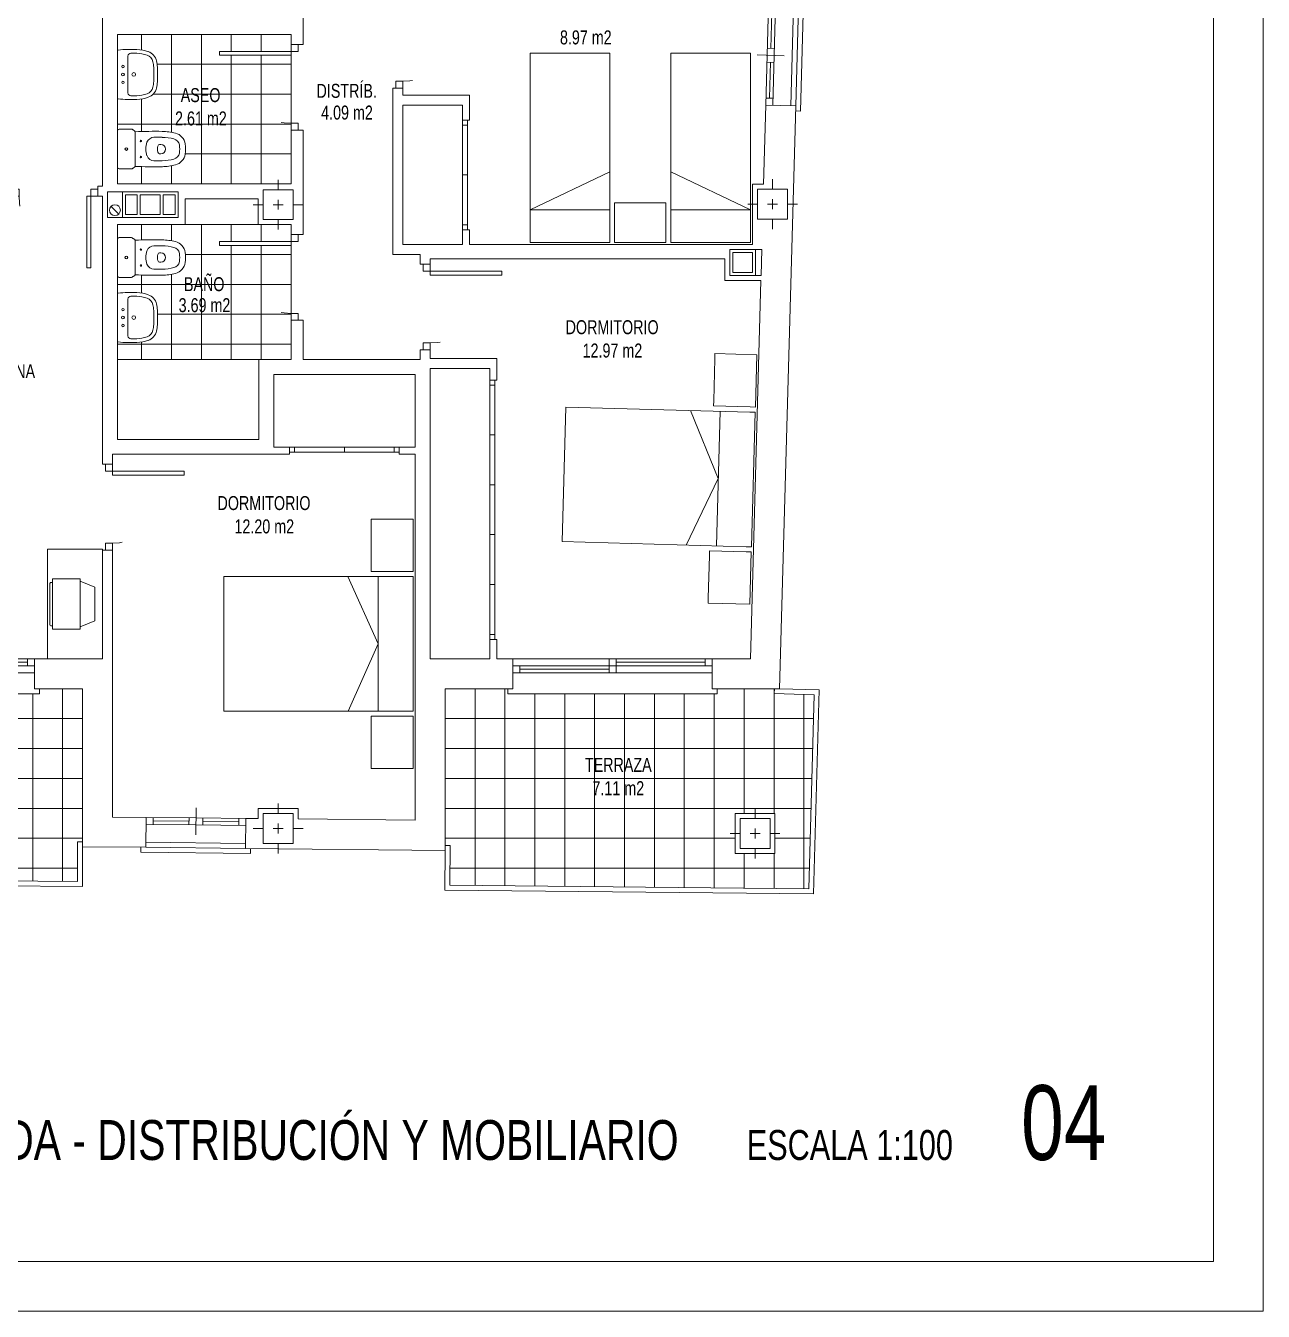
# Model space of a CAD drawing. Header units: millimetres. Extents: x 1426 to 1585, y -58 to 4.
# Drawn here: x 1519.03 to 1531.45, y -57.73 to -44.83 of the extents above; entities that cross this region are included whole.
import ezdxf
from ezdxf.enums import TextEntityAlignment as Align

# ---------------------------------------------------------------- set-up
doc = ezdxf.new("R2010")
doc.units = ezdxf.units.MM
doc.header["$LTSCALE"] = 0.35
doc.linetypes.add('DASHDOT', pattern=[1, 0.5, -0.25, 0, -0.25])
doc.linetypes.add('PUNTOS', pattern=[6.35, 0, -6.35])
for name, color, linetype, lineweight in [('BAJANTES', 9, 'Continuous', 0), ('BARRIDO_PUERTA', 251, 'PUNTOS', 0), ('CARATULA', 7, 'Continuous', 0), ('CARPINTERIA', 4, 'Continuous', 0), ('ESCALERAS', 7, 'Continuous', 0), ('FORMATO', 7, 'Continuous', 0), ('GRAFISMOS', 8, 'DASHDOT', 0), ('MUEBLES', 7, 'Continuous', 0), ('MUROS', 1, 'Continuous', 0), ('PILARES', 7, 'Continuous', 0), ('SANITARIOS', 7, 'Continuous', 0), ('SHUNT', 9, 'Continuous', 0), ('SOLERIA', 251, 'Continuous', 0), ('SUPERFICIES', 2, 'Continuous', 0), ('TEXTOS', 3, 'Continuous', 0)]:
    doc.layers.add(name, color=color, linetype=linetype, lineweight=lineweight)
doc.styles.add('SWIS721 Lt', font='swisscl.ttf')

# ---------------------------------------------------------------- blocks, each defined once
blk = doc.blocks.new('A$C1164197C')
at = {"layer": 'SHUNT'}
for p, q in [((0, 0.26), (0, 0)), ((0, 0.26), (0.26, 0.26)), ((0.26, 0), (0.26, 0.26)), ((0.03, 0.03), (0.03, 0.23)), ((0.03, 0.23), (0.23, 0.23)), ((0.23, 0.03), (0.23, 0.23)), ((0, 0), (0.26, 0)), ((0.03, 0.03), (0.23, 0.03))]:
    blk.add_line(p, q, dxfattribs=at)
blk = doc.blocks.new('PILAR 30x30')
at = {"layer": 'GRAFISMOS', "ltscale": 0.5}
for p, q in [((0, 0.25), (0, -0.25)), ((0.25, 0), (-0.25, 0))]:
    blk.add_line(p, q, dxfattribs=at)
at = {"layer": 'PILARES'}
blk.add_lwpolyline([(0.15, -0.15), (0.15, 0.15), (-0.15, 0.15), (-0.15, -0.15)], close=True, dxfattribs=at)
blk = doc.blocks.new('A$C70ED1BAF')
at = {"layer": 'MUEBLES'}
for p, q in [((0, 2.504), (0.42, 2.504)), ((0, 1.979), (0, 2.504)), ((0.42, 2.504), (0.42, 2.451)), ((0.42, 2.031), (0.42, 2.451)), ((0.053, 1.979), (0, 1.979)), ((0.42, 1.979), (0.053, 1.979)), ((0.42, 2.031), (0.42, 1.979)), ((0.053, 1.926), (0, 1.926)), ((0, 0.576), (0, 1.926)), ((0.053, 1.926), (1.9, 1.926)), ((0.352, 1.251), (0.651, 1.926)), ((0.352, 1.926), (0.352, 0.576)), ((1.9, 1.926), (1.9, 0.576)), ((0.656, 0.576), (0.352, 1.251)), ((0.053, 0.576), (0, 0.576)), ((0.053, 0.525), (0, 0.525)), ((0, 0), (0, 0.525)), ((1.9, 0.576), (0.053, 0.576)), ((0.053, 0.525), (0.42, 0.525)), ((0.42, 0.525), (0.42, 0.473)), ((0.42, 0.053), (0.42, 0.473)), ((0.42, 0), (0, 0)), ((0.42, 0.053), (0.42, 0))]:
    blk.add_line(p, q, dxfattribs=at)
blk = doc.blocks.new('M TV')
at = {"layer": 'MUEBLES'}
for p, q in [((-0.23, -0.172), (-0.168, -0.023)), ((0.168, -0.023), (-0.168, -0.023)), ((0.23, -0.172), (0.168, -0.023)), ((-0.252, -0.172), (-0.252, -0.45)), ((0.252, -0.172), (-0.252, -0.172)), ((0.252, -0.45), (0.252, -0.172)), ((0.252, -0.45), (-0.252, -0.45)), ((0.205, -0.474), (-0.209, -0.474)), ((0.215, -0.45), (0.215, -0.464))]:
    blk.add_line(p, q, dxfattribs=at)
blk.add_lwpolyline([(-0.219, -0.464), (-0.219, -0.45)], dxfattribs=at)
for centre, start, end in [((-0.209, -0.464), 180, 270), ((0.205, -0.464), 270, 0)]:
    blk.add_arc(centre, 0.0101, start, end, dxfattribs=at)
blk = doc.blocks.new('SHUNT 56x21')
at = {"layer": 'SHUNT'}
for p, q in [((0, 0.26), (0, 0)), ((0.56, 0.26), (0, 0.26)), ((0.56, 0.26), (0.56, 0)), ((0.15, 0.23), (0.03, 0.23)), ((0.03, 0.23), (0.03, 0.03)), ((0.15, 0.23), (0.15, 0.03)), ((0.18, 0.23), (0.18, 0.03)), ((0.18, 0.23), (0.38, 0.23)), ((0.38, 0.23), (0.38, 0.03)), ((0.53, 0.23), (0.41, 0.23)), ((0.41, 0.23), (0.41, 0.03)), ((0.53, 0.23), (0.53, 0.03)), ((0, 0), (0.56, 0)), ((0.15, 0.03), (0.03, 0.03)), ((0.18, 0.03), (0.38, 0.03)), ((0.53, 0.03), (0.41, 0.03))]:
    blk.add_line(p, q, dxfattribs=at)
blk = doc.blocks.new('S INODORO1')
at = {"layer": 'SANITARIOS'}
for p, q in [((0.188, 0), (-0.188, 0)), ((-0.2, -0.018), (-0.2, -0.141)), ((0.2, -0.018), (0.2, -0.141)), ((-0.192, -0.157), (-0.188, -0.162)), ((-0.164, -0.18), (0.164, -0.18)), ((0.192, -0.157), (0.188, -0.162)), ((-0.047, -0.437), (-0.047, -0.424)), ((0.047, -0.437), (0.047, -0.424))]:
    blk.add_line(p, q, dxfattribs=at)
blk.add_lwpolyline([(0.118, -0.367, 0.314585), (0.068, -0.297)], format="xyb", dxfattribs=at)
for centre, radius in [((0, -0.09), 0.0135), ((0, -0.09), 0.0135), ((-0.08, -0.236), 0.0075), ((0.08, -0.236), 0.0075)]:
    blk.add_circle(centre, radius, dxfattribs=at)
for centre, radius, start, end in [((0.18, -0.018), 0.02, 0, 65.6901), ((-0.18, -0.018), 0.02, 114.3099, 180), ((-0.181, -0.141), 0.019, 180, 235.0628), ((-0.164, -0.155), 0.025, 196.2152, 246.6224), ((5.322, -0.383), 5.5, 177.8638, 180.7095), ((-0.164, -0.155), 0.025, 246.6224, 270), ((0.164, -0.155), 0.025, 270, 293.3776), ((0.164, -0.155), 0.025, 293.3776, 343.7848), ((-5.322, -0.383), 5.5, 359.2905, 2.1362), ((0.181, -0.141), 0.019, 304.9372, 0), ((-0.043, -0.368), 0.075, 109.984, 179.8352), ((5.322, -0.383), 5.44, 179.8352, 180.7095), ((0, -0.485), 0.2, 70.016, 109.984), ((-5.322, -0.383), 5.44, 359.2905, 0.1648), ((0.373, -0.444), 0.55, 180.7095, 194.5395), ((0.373, -0.444), 0.49, 180.7095, 194.5395), ((-0.027, -0.424), 0.02, 99.7151, 180), ((0, -0.437), 0.047, 180, 270), ((0, -0.582), 0.18, 80.2849, 99.7151), ((0, -0.437), 0.047, 270, 0), ((0.027, -0.424), 0.02, 0, 80.2849), ((-0.373, -0.444), 0.49, 345.4605, 359.2905), ((-0.373, -0.444), 0.55, 345.4605, 359.2905), ((-0.03, -0.549), 0.134, 194.5395, 261.1838), ((-0.03, -0.549), 0.074, 194.5395, 261.1838), ((0, -0.355), 0.27, 261.1838, 278.8162), ((0.03, -0.549), 0.074, 278.8162, 345.4605), ((0.03, -0.549), 0.134, 278.8162, 345.4605), ((0, -0.355), 0.33, 261.1838, 278.8162)]:
    blk.add_arc(centre, radius, start, end, dxfattribs=at)
blk = doc.blocks.new('S LAVABO1')
at = {"layer": 'SANITARIOS'}
for p, q in [((0.296, 0), (-0.296, 0)), ((-0.207, -0.13), (0.207, -0.13))]:
    blk.add_line(p, q, dxfattribs=at)
for centre, radius in [((-0.1, -0.07), 0.015), ((0, -0.07), 0.0175), ((0.1, -0.07), 0.015), ((0, -0.205), 0.023)]:
    blk.add_circle(centre, radius, dxfattribs=at)
for centre, radius, start, end in [((-0.296, -0.01), 0.01, 90, 173.6262), ((0.296, -0.01), 0.01, 6.3738, 90), ((1.185, -0.175), 1.5, 173.6262, 182.693), ((-0.227, -0.171), 0.04, 95.5937, 179.6995), ((-0.207, -0.38), 0.25, 90, 95.5937), ((0.207, -0.38), 0.25, 84.4063, 90), ((0.227, -0.171), 0.04, 0.3005, 84.4063), ((-1.185, -0.175), 1.5, 357.307, 6.3738), ((0.186, -0.222), 0.5, 182.693, 199.3406), ((1.186, -0.221), 1.454, 178.0234, 180.898), ((0.186, -0.222), 0.454, 182.693, 199.3406), ((-0.186, -0.222), 0.454, 340.6594, 357.307), ((-1.186, -0.221), 1.454, 359.102, 1.9766), ((-0.186, -0.222), 0.5, 340.6594, 357.307), ((-0.135, -0.335), 0.16, 199.3406, 257.4429), ((-0.135, -0.335), 0.114, 199.3406, 257.4429), ((-0.061, -0.003), 0.454, 257.4429, 266.4982), ((0, 0.995), 1.454, 266.4982, 273.5018), ((0.061, -0.003), 0.454, 273.5018, 282.5571), ((0.135, -0.335), 0.114, 282.5571, 340.6594), ((0.135, -0.335), 0.16, 282.5571, 340.6594), ((-0.061, -0.003), 0.5, 257.4429, 266.4982), ((0, 0.995), 1.5, 266.4982, 273.5018), ((0.061, -0.003), 0.5, 273.5018, 282.5571)]:
    blk.add_arc(centre, radius, start, end, dxfattribs=at)
blk = doc.blocks.new('bajante')
at = {"layer": 'BAJANTES'}
blk.add_line((-0.039, -0.039), (0.039, 0.039), dxfattribs=at)
blk.add_circle((0, 0), 0.055, dxfattribs=at)
blk = doc.blocks.new('A$C7B596D43')
at = {"layer": 'MUEBLES'}
for p, q in [((0, 1.499), (0, 1.9)), ((0.516, 1.9), (0, 1.9)), ((0.516, 1.499), (0.516, 1.9)), ((0.564, 1.499), (0.564, 1.9)), ((1.364, 1.9), (0.564, 1.9)), ((1.364, 0), (1.364, 1.9)), ((1.364, 1.57), (0.564, 1.57)), ((0.564, 1.19), (1.364, 1.57)), ((0, 1.499), (0.516, 1.499)), ((0.564, 1.499), (0.564, 0)), ((0.564, 0), (1.364, 0))]:
    blk.add_line(p, q, dxfattribs=at)
blk = doc.blocks.new('C P072')
at = {"layer": 'BARRIDO_PUERTA'}
blk.add_arc((0.068, -0.001), 0.722, 0.0689, 86.658, dxfattribs=at)
at = {"layer": 'CARPINTERIA'}
for p, q in [((0.07, 0.72), (0.11, 0.72)), ((0.07, 0), (0.07, 0.72)), ((0.11, 0.72), (0.11, 0)), ((0, 0), (0.07, 0)), ((0.11, 0), (0.07, 0)), ((0.07, 0), (0.07, -0.07)), ((0.79, 0), (0.79, -0.07)), ((0.86, 0), (0.79, 0)), ((0.07, -0.07), (0, -0.07)), ((0.79, -0.07), (0.86, -0.07))]:
    blk.add_line(p, q, dxfattribs=at)
blk = doc.blocks.new('C VC200')
at = {"layer": 'CARPINTERIA'}
for p, q in [((2, 0), (0, 0)), ((0.07, 0), (0.07, -0.07)), ((0.965, 0), (0.965, -0.14)), ((1.035, 0), (1.035, -0.14)), ((2, -0.07), (0, -0.07)), ((0.965, -0.035), (0.07, -0.035)), ((1.93, -0.105), (1.035, -0.105)), ((1.93, -0.07), (1.93, -0.14)), ((2, -0.14), (0, -0.14)), ((-0.05, -0.35), (-0.05, -0.3)), ((2.05, -0.35), (-0.05, -0.35)), ((2.05, -0.3), (2.05, -0.35))]:
    blk.add_line(p, q, dxfattribs=at)
blk = doc.blocks.new('C VA100')
at = {"layer": 'CARPINTERIA'}
for p, q in [((0.5, 0), (0, 0)), ((0.07, 0), (0.07, -0.07)), ((0.43, 0), (0.43, -0.07)), ((0.5, -0.17), (0.5, 0.1)), ((1, 0), (0.5, 0)), ((0.57, 0), (0.57, -0.07)), ((0.93, 0), (0.93, -0.07)), ((0.5, -0.07), (0, -0.07)), ((0.43, -0.035), (0.07, -0.035)), ((1, -0.07), (0.5, -0.07)), ((0.93, -0.035), (0.57, -0.035)), ((-0.05, -0.35), (-0.05, -0.3)), ((1.05, -0.35), (-0.05, -0.35)), ((1.05, -0.3), (1.05, -0.35))]:
    blk.add_line(p, q, dxfattribs=at)
blk = doc.blocks.new('ARMARIO 5H')
at = {"layer": 'CARPINTERIA'}
for p, q in [((0, 0.05), (2.6, 0.05)), ((0, 0), (2.6, 0)), ((0.05, 0.05), (0.05, 0)), ((0.55, 0.05), (0.55, 0)), ((1.05, 0.05), (1.05, 0)), ((1.55, 0.05), (1.55, 0)), ((2.05, 0.05), (2.05, 0)), ((2.55, 0.05), (2.55, 0))]:
    blk.add_line(p, q, dxfattribs=at)
blk = doc.blocks.new('ARMARIO 2H')
at = {"layer": 'CARPINTERIA'}
for p, q in [((0, 0.05), (1.1, 0.05)), ((0, 0), (1.1, 0)), ((0.05, 0.05), (0.05, 0)), ((0.55, 0.05), (0.55, 0)), ((1.05, 0.05), (1.05, 0))]:
    blk.add_line(p, q, dxfattribs=at)

msp = doc.modelspace()

# ---------------------------------------------------------------- hatches: boundary and pattern name
at = {"layer": 'SOLERIA'}
h = msp.add_hatch(dxfattribs=at)
h.set_pattern_fill('ANSI37', color=256, scale=2.4, angle=45, style=0)
h.set_pattern_definition([(90, (1521.69414, -44.92162), (0.3, 6e-17), []), (7e-15, (1521.69414, -44.92162), (6e-17, -0.3), [])])
h.paths.add_polyline_path([(1519.951, -44.922), (1521.694, -44.922), (1521.694, -45.022), (1521.694, -45.092), (1520.974, -45.092), (1520.974, -45.132, 0.396883), (1521.694, -45.812), (1521.694, -45.882), (1521.694, -46.422), (1519.951, -46.422), (1519.951, -46.26, 0.294743), (1519.969, -46.272), (1520.092, -46.272, 0.244989), (1520.107, -46.263), (1520.113, -46.26, 0.223559), (1520.129, -46.246, 0.012417), (1520.402, -46.249, 0.060418), (1520.533, -46.231, 0.299274), (1520.632, -46.122, 0.077088), (1520.632, -46.021, 0.299274), (1520.533, -45.912, 0.060418), (1520.402, -45.894, 0.012417), (1520.129, -45.898, 0.223559), (1520.113, -45.884), (1520.107, -45.88, 0.244989), (1520.092, -45.872), (1519.969, -45.872, 0.294743), (1519.951, -45.883), (1519.951, -45.561, 0.381994), (1519.958, -45.569, 0.039582), (1520.148, -45.575, 0.072767), (1520.261, -45.553, 0.259094), (1520.344, -45.46, 0.039532), (1520.353, -45.397, 0.030568), (1520.353, -45.251, 0.039532), (1520.344, -45.188, 0.259094), (1520.261, -45.095, 0.072767), (1520.148, -45.073, 0.039582), (1519.958, -45.079, 0.381994), (1519.951, -45.087)])
h.paths.add_polyline_path([(1520.974, -45.132), (1521.694, -45.132), (1521.694, -45.812, -0.396883)], flags=17)
h = msp.add_hatch(dxfattribs=at)
h.set_pattern_fill('ANSI37', color=256, scale=2.4, angle=45, style=0)
h.set_pattern_definition([(90, (1521.69414, -46.82965), (0.3, 6e-17), []), (7e-15, (1521.69414, -46.82965), (6e-17, -0.3), [])])
h.paths.add_polyline_path([(1520.402, -46.982, 0.012417), (1520.129, -46.986, 0.223559), (1520.113, -46.972), (1520.107, -46.968, 0.244989), (1520.092, -46.96), (1519.969, -46.96, 0.294743), (1519.951, -46.971), (1519.951, -46.83), (1520.631, -46.83), (1521.364, -46.83), (1521.694, -46.83), (1521.694, -46.93), (1521.694, -47), (1520.974, -47), (1520.974, -47.04, 0.396883), (1521.694, -47.72), (1521.694, -47.79), (1521.694, -48.184), (1521.37, -48.184), (1519.951, -48.184), (1519.951, -47.999, 0.381994), (1519.958, -48.007, 0.039582), (1520.148, -48.013, 0.072767), (1520.261, -47.991, 0.259094), (1520.344, -47.898, 0.039532), (1520.353, -47.835, 0.030568), (1520.353, -47.689, 0.039532), (1520.344, -47.626, 0.259094), (1520.261, -47.533, 0.072767), (1520.148, -47.511, 0.039582), (1519.958, -47.517, 0.381994), (1519.951, -47.525), (1519.951, -47.348, 0.294743), (1519.969, -47.36), (1520.092, -47.36, 0.244989), (1520.107, -47.352), (1520.113, -47.348, 0.223559), (1520.129, -47.334, 0.012417), (1520.402, -47.337, 0.060418), (1520.533, -47.319, 0.299274), (1520.632, -47.21, 0.077088), (1520.632, -47.109, 0.299274), (1520.533, -47, 0.060418)])
h.paths.add_polyline_path([(1520.974, -47.04), (1521.694, -47.04), (1521.694, -47.72, -0.396883)])
h = msp.add_hatch(dxfattribs=at)
h.set_pattern_fill('ANSI37', color=256, scale=2.4, angle=45, style=0)
h.set_pattern_definition([(90, (1517.90124, -51.48548), (-0.3, 6e-17), []), (180, (1517.90124, -51.48548), (-6e-17, -0.3), [])])
h.paths.add_polyline_path([(1519.601, -51.485), (1519.17, -51.485), (1519.17, -51.535), (1517.07, -51.535), (1517.07, -51.485), (1516.202, -51.485), (1516.202, -52.634), (1516.327, -52.634), (1516.327, -53.034), (1516.187, -53.034), (1516.187, -53.386), (1519.551, -53.42), (1519.551, -53.02), (1519.601, -53.02)])
h = msp.add_hatch(dxfattribs=at)
h.set_pattern_fill('ANSI37', color=256, scale=2.4, angle=45, style=0)
h.set_pattern_definition([(90, (1523.23898, -51.4855), (-0.3, 6e-17), []), (180, (1523.23898, -51.4855), (-6e-17, -0.3), [])])
h.paths.add_polyline_path([(1526.349, -51.485), (1525.97, -51.485), (1525.97, -51.535), (1523.87, -51.535), (1523.87, -51.485), (1523.239, -51.485), (1523.239, -53.057), (1523.289, -53.057), (1523.285, -53.457), (1526.349, -53.488), (1526.349, -53.137), (1526.149, -53.137), (1526.149, -52.737), (1526.349, -52.737)])
h.paths.add_polyline_path([(1526.942, -51.545), (1526.542, -51.534), (1526.543, -51.485), (1526.349, -51.485), (1526.349, -52.737), (1526.549, -52.737), (1526.549, -53.137), (1526.349, -53.137), (1526.349, -53.488), (1526.888, -53.494)])

# ---------------------------------------------------------------- linework, layer by layer
at = {"layer": 'ESCALERAS'}
for p, q in [((1526.734, -44.638), (1526.707, -45.638)), ((1526.784, -44.639), (1526.757, -45.639)), ((1520.631, -46.83), (1521.364, -46.83)), ((1526.095, -47.081), (1526.416, -47.081)), ((1526.095, -47.341), (1526.095, -47.081)), ((1526.416, -47.081), (1526.409, -47.341)), ((1526.409, -47.341), (1526.095, -47.341)), ((1526.543, -51.485), (1526.542, -51.534)), ((1526.542, -51.534), (1526.942, -51.545)), ((1526.593, -51.485), (1526.993, -51.497)), ((1526.888, -53.494), (1526.942, -51.545)), ((1526.936, -53.544), (1526.993, -51.497)), ((1519.551, -53.02), (1519.551, -53.42)), ((1519.551, -53.02), (1519.601, -53.02)), ((1519.601, -53.07), (1519.601, -53.47)), ((1520.237, -53.076), (1521.237, -53.087)), ((1520.238, -53.026), (1521.238, -53.037)), ((1523.235, -53.507), (1523.239, -53.107)), ((1523.239, -53.057), (1523.289, -53.057)), ((1523.285, -53.457), (1523.289, -53.057)), ((1519.601, -53.47), (1516.137, -53.435)), ((1516.187, -53.386), (1519.551, -53.42)), ((1523.235, -53.507), (1526.936, -53.544)), ((1523.285, -53.457), (1526.888, -53.494))]:
    msp.add_line(p, q, dxfattribs=at)
msp.add_lwpolyline([(1520.561, -46.76), (1520.561, -46.5), (1519.851, -46.5), (1519.851, -46.76)], close=True, dxfattribs=at)
at = {"layer": 'FORMATO'}
msp.add_lwpolyline([(1531.448, -28.03), (1531.448, -57.73), (1478.948, -57.73), (1478.948, -28.03)], close=True, dxfattribs=at)
at = {"layer": 'FORMATO', "color": 1}
msp.add_lwpolyline([(1530.948, -28.53), (1530.948, -57.23), (1479.448, -57.23), (1479.448, -28.53)], close=True, dxfattribs=at)
at = {"layer": 'MUEBLES'}
msp.add_lwpolyline([(1519.251, -50.085), (1519.801, -50.085), (1519.801, -51.185), (1519.251, -51.185)], close=True, dxfattribs=at)
at = {"layer": 'MUROS', "lineweight": 0}
for p, q in [((1519.801, -46.444), (1519.801, -43.497)), ((1519.951, -46.422), (1519.951, -44.922)), ((1522.714, -45.461), (1522.714, -47.131)), ((1522.814, -45.461), (1522.814, -45.531)), ((1522.814, -45.631), (1522.814, -47.031)), ((1523.484, -45.531), (1523.484, -45.781)), ((1519.756, -46.544), (1519.756, -46.444)), ((1519.756, -46.444), (1519.801, -46.444)), ((1519.756, -46.544), (1519.801, -46.544)), ((1519.801, -49.234), (1519.801, -46.544)), ((1526.325, -47.031), (1526.325, -46.425)), ((1526.325, -46.425), (1526.435, -46.425)), ((1519.951, -46.83), (1519.951, -48.984)), ((1523.484, -46.881), (1523.414, -46.881)), ((1523.414, -46.881), (1523.414, -47.031)), ((1522.814, -47.031), (1523.414, -47.031)), ((1523.484, -47.031), (1526.325, -47.031)), ((1522.714, -47.131), (1522.989, -47.131)), ((1523.089, -47.173), (1526.045, -47.173)), ((1523.089, -47.227), (1523.089, -47.173)), ((1526.045, -47.391), (1526.045, -47.173)), ((1526.408, -47.391), (1526.045, -47.391)), ((1526.302, -51.185), (1526.408, -47.391)), ((1523.089, -48.087), (1523.089, -48.174)), ((1523.759, -48.174), (1523.759, -48.39)), ((1522.939, -48.334), (1522.939, -49.064)), ((1523.089, -48.274), (1523.089, -51.185)), ((1523.089, -48.274), (1523.089, -51.185)), ((1523.689, -48.274), (1523.689, -48.39)), ((1519.901, -49.234), (1519.801, -49.234)), ((1519.901, -49.234), (1519.901, -49.134)), ((1519.901, -49.134), (1519.901, -49.234)), ((1519.901, -49.234), (1519.901, -49.134)), ((1522.939, -49.134), (1522.939, -52.804)), ((1519.801, -50.094), (1519.801, -51.185)), ((1519.801, -51.185), (1519.801, -50.094)), ((1519.901, -52.775), (1519.901, -50.094)), ((1523.689, -50.99), (1523.689, -51.185)), ((1523.759, -50.99), (1523.759, -51.185)), ((1519.601, -53.07), (1519.601, -51.485)), ((1523.239, -51.485), (1523.239, -53.107)), ((1520.24, -52.778), (1519.901, -52.775)), ((1520.237, -53.076), (1520.24, -52.778)), ((1521.237, -53.087), (1521.24, -52.787)), ((1521.364, -52.788), (1521.24, -52.787)), ((1522.939, -52.804), (1521.764, -52.792)), ((1520.237, -53.076), (1519.601, -53.07)), ((1523.239, -53.107), (1521.237, -53.087))]:
    msp.add_line(p, q, dxfattribs=at)
at = {"layer": 'MUROS'}
for p, q in [((1521.814, -43.961), (1521.814, -45.022)), ((1519.951, -44.922), (1521.664, -44.922)), ((1519.951, -44.922), (1521.694, -44.922)), ((1521.694, -45.022), (1521.694, -44.922)), ((1521.814, -45.022), (1521.694, -45.022)), ((1522.814, -45.461), (1522.714, -45.461)), ((1523.484, -45.531), (1522.814, -45.531)), ((1523.414, -45.631), (1522.814, -45.631)), ((1523.414, -45.631), (1523.414, -45.781)), ((1526.757, -45.639), (1526.593, -51.485)), ((1521.814, -45.882), (1521.694, -45.882)), ((1521.694, -45.882), (1521.694, -46.422)), ((1521.814, -45.882), (1521.814, -46.93)), ((1523.414, -45.781), (1523.484, -45.781)), ((1519.951, -46.422), (1521.694, -46.422)), ((1520.631, -46.572), (1521.364, -46.572)), ((1520.631, -46.572), (1520.631, -46.83)), ((1520.631, -46.83), (1519.951, -46.83)), ((1523.484, -46.881), (1523.484, -47.031)), ((1522.989, -47.131), (1522.989, -47.227)), ((1523.089, -47.227), (1522.989, -47.227)), ((1521.814, -47.79), (1521.694, -47.79)), ((1521.694, -48.184), (1521.694, -47.79)), ((1521.814, -47.79), (1521.814, -48.184)), ((1522.989, -48.184), (1522.989, -48.087)), ((1523.089, -48.087), (1522.989, -48.087)), ((1521.37, -48.184), (1521.694, -48.184)), ((1521.37, -48.184), (1521.37, -48.984)), ((1521.814, -48.184), (1522.989, -48.184)), ((1523.089, -48.174), (1523.759, -48.174)), ((1521.52, -48.334), (1521.52, -49.064)), ((1521.52, -48.334), (1522.939, -48.334)), ((1523.089, -48.274), (1523.689, -48.274)), ((1523.689, -48.39), (1523.759, -48.39)), ((1519.951, -48.984), (1521.37, -48.984)), ((1521.52, -49.064), (1521.679, -49.064)), ((1521.679, -49.064), (1521.679, -49.134)), ((1522.939, -49.064), (1522.779, -49.064)), ((1522.779, -49.064), (1522.779, -49.134)), ((1519.901, -49.234), (1519.801, -49.234)), ((1519.901, -49.234), (1519.801, -49.234)), ((1521.679, -49.134), (1519.901, -49.134)), ((1522.939, -49.134), (1522.779, -49.134)), ((1519.901, -50.094), (1519.801, -50.094)), ((1523.689, -50.99), (1523.759, -50.99)), ((1519.801, -51.185), (1519.12, -51.185)), ((1519.12, -51.185), (1519.12, -51.485)), ((1523.689, -51.185), (1523.089, -51.185)), ((1523.92, -51.185), (1523.759, -51.185)), ((1523.92, -51.185), (1523.92, -51.485)), ((1526.302, -51.185), (1525.92, -51.185)), ((1525.92, -51.185), (1525.92, -51.485)), ((1519.601, -51.485), (1519.12, -51.485)), ((1523.92, -51.485), (1523.239, -51.485)), ((1526.593, -51.485), (1525.92, -51.485)), ((1521.364, -52.788), (1521.364, -52.688)), ((1521.364, -52.688), (1521.764, -52.688)), ((1521.764, -52.688), (1521.764, -52.792))]:
    msp.add_line(p, q, dxfattribs=at)
at = {"layer": 'MUROS', "lineweight": 0}
msp.add_lwpolyline([(1526.757, -45.639), (1526.457, -45.631), (1526.435, -46.425)], dxfattribs=at)
at = {"layer": 'MUROS'}
msp.add_lwpolyline([(1521.364, -46.572), (1521.364, -46.83), (1521.694, -46.83), (1521.694, -46.93), (1521.814, -46.93)], dxfattribs=at)
msp.add_lwpolyline([(1526.149, -52.737), (1526.549, -52.737), (1526.549, -53.137), (1526.149, -53.137)], close=True, dxfattribs=at)
at = {"layer": 'SANITARIOS'}
msp.add_line((1521.37, -48.184), (1519.951, -48.184), dxfattribs=at)
at = {"layer": 'SOLERIA'}
for p, q in [((1521.694, -45.022), (1521.694, -45.882)), ((1521.694, -46.93), (1521.694, -47.79))]:
    msp.add_line(p, q, dxfattribs=at)

# ---------------------------------------------------------------- block references
at = {"layer": 'BAJANTES', "xscale": -1}
msp.add_blockref('bajante', (1519.926, -46.685), dxfattribs=at)
at = {"layer": 'CARPINTERIA'}
for name, p, rotation in [('C P072', (1522.814, -44.601), 270), ('C VA100', (1526.457, -45.631), 88.40152287815462), ('ARMARIO 2H', (1523.464, -46.881), 90), ('C P072', (1519.756, -46.544), 180), ('C P072', (1523.089, -47.227), 270), ('C P072', (1523.089, -47.227), 270), ('C P072', (1519.901, -49.234), 270), ('C VA100', (1520.24, -52.776), 359.422119438226)]:
    msp.add_blockref(name, p, dxfattribs=dict(at, rotation=rotation))
at = {"layer": 'CARPINTERIA', "xscale": -1, "rotation": 90}
for name, p in [('C P072', (1521.694, -45.022)), ('C P072', (1521.694, -46.93)), ('ARMARIO 5H', (1523.739, -48.39))]:
    msp.add_blockref(name, p, dxfattribs=at)
at = {"layer": 'CARPINTERIA'}
msp.add_blockref('ARMARIO 2H', (1521.679, -49.114), dxfattribs=at)
at = {"layer": 'CARPINTERIA', "xscale": -1}
for p in [(1519.12, -51.185), (1525.92, -51.185)]:
    msp.add_blockref('C VC200', p, dxfattribs=at)
at = {"layer": 'MUEBLES', "rotation": 180}
for name, p in [('A$C7B596D43', (1525.455, -45.111)), ('A$C70ED1BAF', (1522.919, -49.783))]:
    msp.add_blockref(name, p, dxfattribs=at)
at = {"layer": 'MUEBLES', "xscale": -1}
for name, p, rotation in [('A$C7B596D43', (1524.939, -45.111), 180), ('A$C70ED1BAF', (1526.297, -50.638), 358.4015228784006), ('M TV', (1519.749, -50.635), 270)]:
    msp.add_blockref(name, p, dxfattribs=dict(at, rotation=rotation))
at = {"layer": 'PILARES'}
for p in [(1521.564, -46.63), (1526.525, -46.625), (1521.564, -52.888), (1526.349, -52.937)]:
    msp.add_blockref('PILAR 30x30', p, dxfattribs=at)
at = {"layer": 'SANITARIOS', "yscale": 0.8000000000000114, "rotation": 90}
for p, xscale, zscale in [((1519.951, -45.324), 0.8000000000000114, 0.8000000000000114), ((1519.951, -47.762), -0.8000000000000114, 0.8)]:
    msp.add_blockref('S LAVABO1', p, dxfattribs=dict(at, xscale=xscale, zscale=zscale))
at = {"layer": 'SANITARIOS', "rotation": 90}
msp.add_blockref('S INODORO1', (1519.951, -46.072), dxfattribs=at)
at = {"layer": 'SANITARIOS', "xscale": -1, "rotation": 90}
msp.add_blockref('S INODORO1', (1519.951, -47.16), dxfattribs=at)
at = {"layer": 'SHUNT', "xscale": -1, "rotation": 180}
msp.add_blockref('SHUNT 56x21', (1520.001, -46.5), dxfattribs=at)
at = {"layer": 'SHUNT'}
msp.add_blockref('A$C1164197C', (1526.095, -47.341), dxfattribs=at)

# ---------------------------------------------------------------- texts
at = {"layer": 'CARATULA', "color": 7, "insert": (1514.347, -55.462), "char_height": 0.4, "width": 15.60134, "attachment_point": 1, "style": 'SWIS721 Lt'}
msp.add_mtext('\\pi1.3023;PLANTA SEGUNDA - DISTRIBUCIÓN Y MOBILIARIO      {\\H0.75x;\\C4;ESCALA 1:100}      {\\H1.875x;\\C3;04}', dxfattribs=at)
at = {"layer": 'SUPERFICIES', "style": 'SWIS721 Lt'}
for s, p in [('8.97 m2', (1524.651, -44.882)), ('4.09 m2', (1522.255, -45.636)), ('2.61 m2', (1520.789, -45.695)), ('3.69 m2', (1520.825, -47.568)), ('12.97 m2', (1524.918, -48.023)), ('12.20 m2', (1521.425, -49.787)), ('7.11 m2', (1524.977, -52.413))]:
    msp.add_text(s, height=0.14, dxfattribs=at).set_placement(p, align=Align.TOP_CENTER)
at = {"layer": 'TEXTOS', "style": 'SWIS721 Lt'}
for s, p in [('DISTRÍB.', (1522.252, -45.471)), ('ASEO', (1520.786, -45.531)), ('BAÑO', (1520.822, -47.409)), ('DORMITORIO', (1524.915, -47.859)), ('SALÓN-COMEDOR-COCINA', (1518.181, -48.283)), ('DORMITORIO', (1521.422, -49.623)), ('TERRAZA', (1524.977, -52.249))]:
    msp.add_text(s, height=0.14, dxfattribs=at).set_placement(p, align=Align.MIDDLE)

doc.saveas('drawing.dxf')
